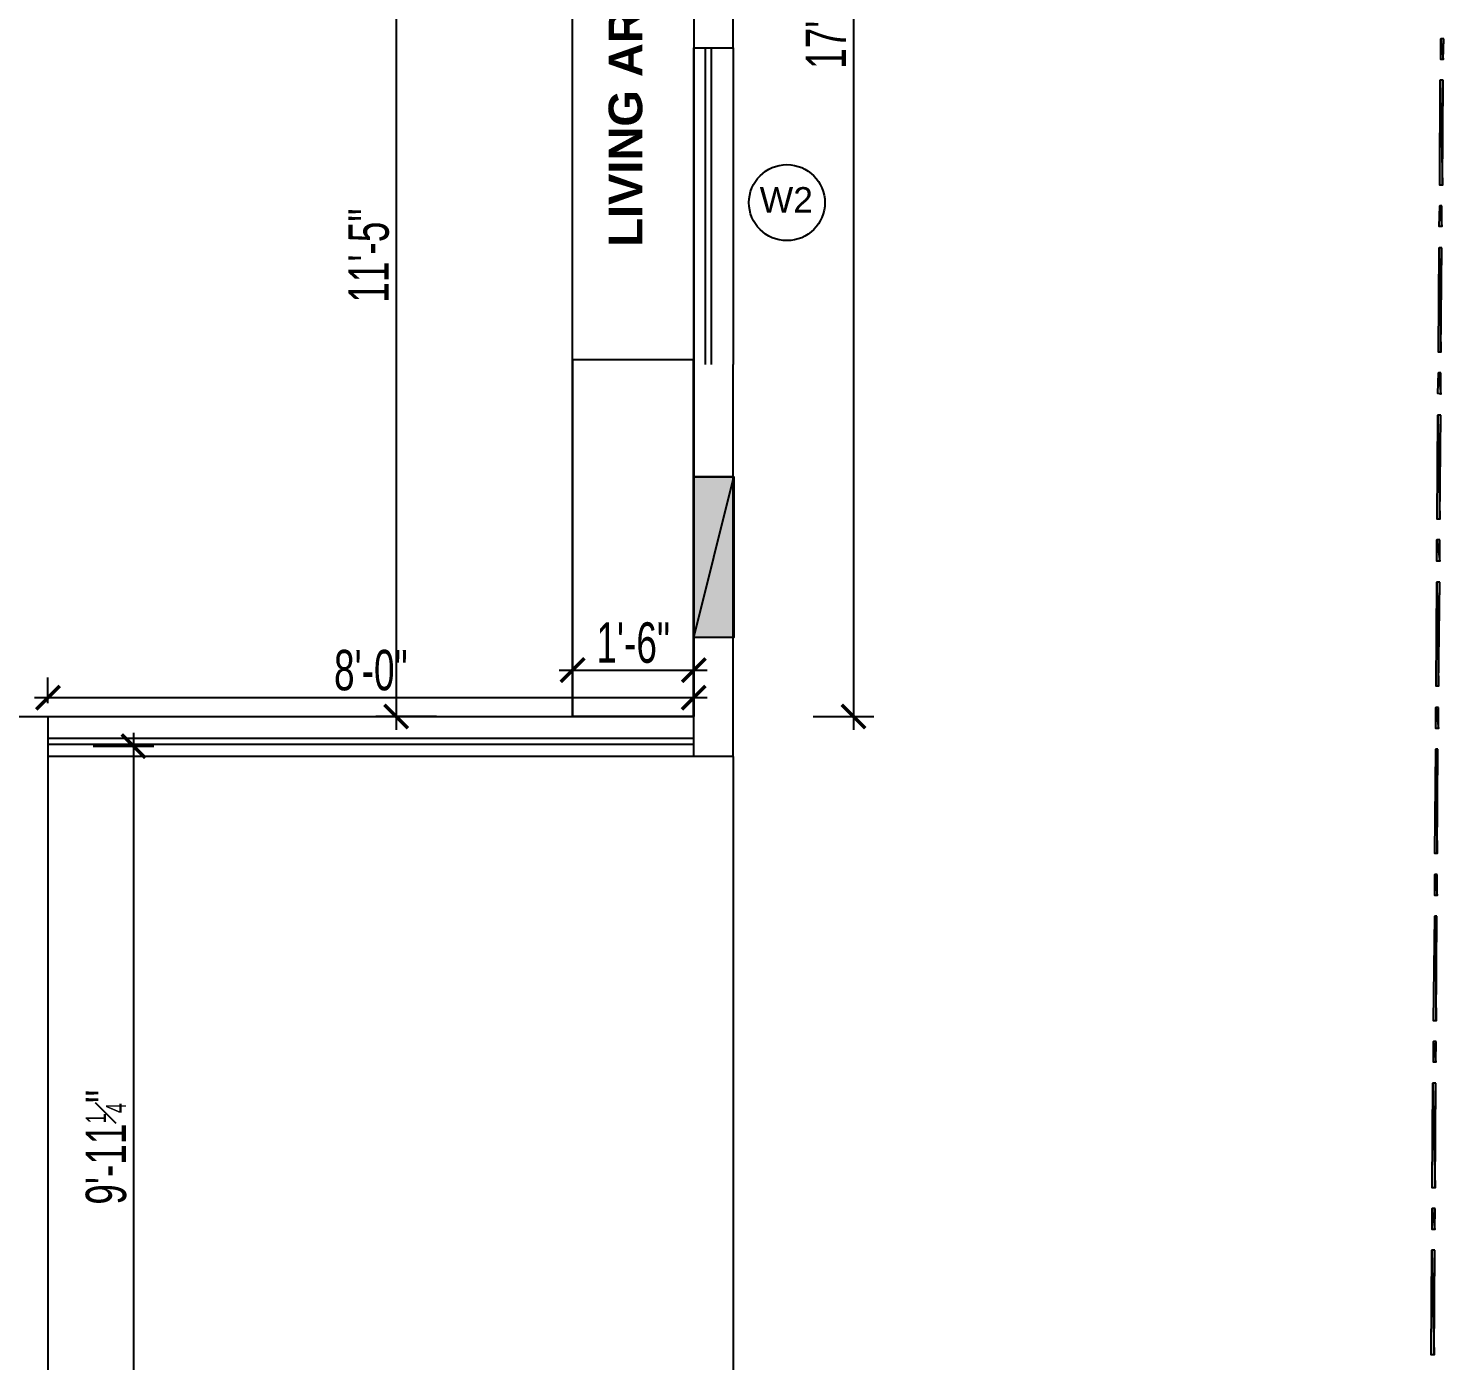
# Model space of a CAD drawing. Header units: feet. Extents: x 2272 to 4893, y 337 to 2916.
# Drawn here: x 3780.5 to 3990.8, y 2199.6 to 2397.7 of the extents above; entities that cross this region are included whole.
import ezdxf

# ---------------------------------------------------------------- set-up
doc = ezdxf.new("R2010")
doc.units = ezdxf.units.FT
doc.layers.add('BNE_COPPER PIPE', color=3, linetype='Continuous')
doc.layers.add('Door', color=15, linetype='Continuous')
doc.styles.add('Arial$001', font='arial.ttf', dxfattribs={"height": 2.98458})
doc.styles.add('For DIM', font='ARIALN.TTF', dxfattribs={"width": 0.8})
doc.styles.get("Standard").update_dxf_attribs({"font": 'arial.ttf'})
doc.dimstyles.new('wor dim1', dxfattribs={"dimtxt": 6, "dimasz": 3.5, "dimexe": 3, "dimexo": 2, "dimgap": 1, "dimtad": 1, "dimzin": 3, "dimdsep": 46, "dimlunit": 4, "dimtxsty": 'For DIM', "dimblk1": 'ARCHTICK', "dimblk2": 'ARCHTICK', "dimsah": 1, "dimcen": 0.0625, "dimdle": 2, "dimclrd": 8, "dimclre": 8, "dimclrt": 4, "dimadec": 0, "dimazin": 0, "dimtfac": 0.5, "dimtofl": 0, "dimtmove": 2, "dimatfit": 3, "dimldrblk": 'ARCHTICK', "dimfxl": 6, "dimfxlon": 1, "dimfrac": 1, "dimtolj": 1, "dimtzin": 1, "dimlwe": -1, "dimarcsym": 0})

# ---------------------------------------------------------------- blocks, each defined once
blk = doc.blocks.new('_ARCHTICK')
at = {"color": 0, "linetype": 'ByBlock', "ltscale": 0.5, "const_width": 0.15}
blk.add_lwpolyline([(-0.5, -0.5), (0.5, 0.5)], dxfattribs=at)
blk = doc.blocks.new('*D102')
at = {"layer": 'BNE_COPPER PIPE', "color": 8, "lineweight": -2, "ltscale": 2, "transparency": 16777216}
blk.add_line((3835.14, 2434.38), (3835.14, 2293.36), dxfattribs=at)
at = {"layer": 'BNE_COPPER PIPE', "color": 8, "ltscale": 2, "transparency": 16777216}
for p, q in [((3841.14, 2432.38), (3832.14, 2432.38)), ((3841.14, 2295.36), (3832.14, 2295.36))]:
    blk.add_line(p, q, dxfattribs=at)
at = {"layer": 'Defpoints', "color": 0, "ltscale": 2, "transparency": 16777216}
for p in [(3861.37, 2432.38), (3835.14, 2295.36), (3861.37, 2295.36)]:
    blk.add_point(p, dxfattribs=at)
at = {"layer": 'BNE_COPPER PIPE', "color": 8, "lineweight": -2, "ltscale": 2, "transparency": 16777216, "xscale": 3.5, "yscale": 3.5, "zscale": 3.5}
for p, rotation in [((3835.14, 2432.38), 90), ((3835.14, 2295.36), 270)]:
    blk.add_blockref('_ARCHTICK', p, dxfattribs=dict(at, rotation=rotation))
at = {"layer": 'BNE_COPPER PIPE', "color": 0, "lineweight": -3, "ltscale": 2, "transparency": 16777216, "insert": (3831.08, 2363.87), "char_height": 6, "attachment_point": 5, "rotation": 90, "style": 'For DIM'}
blk.add_mtext('\\A1;11\'-5"', dxfattribs=at)
blk = doc.blocks.new('ARCHTICK')
at = {"color": 0, "const_width": 0.15}
blk.add_lwpolyline([(-0.5, -0.5), (0.5, 0.5)], dxfattribs=at)
blk = doc.blocks.new('*D100')
at = {"layer": 'BNE_COPPER PIPE', "color": 8, "lineweight": -2, "ltscale": 2, "transparency": 16777216}
blk.add_line((3796.11, 2292.96), (3796.11, 2169.73), dxfattribs=at)
at = {"layer": 'BNE_COPPER PIPE', "color": 8, "ltscale": 2, "transparency": 16777216}
for p, q in [((3790.11, 2290.96), (3799.11, 2290.96)), ((3790.11, 2171.73), (3799.11, 2171.73))]:
    blk.add_line(p, q, dxfattribs=at)
at = {"layer": 'Defpoints', "color": 0, "ltscale": 2, "transparency": 16777216}
for p in [(3777.55, 2290.96), (3777.55, 2171.73), (3796.11, 2171.73)]:
    blk.add_point(p, dxfattribs=at)
at = {"layer": 'BNE_COPPER PIPE', "color": 8, "lineweight": -2, "ltscale": 2, "transparency": 16777216, "xscale": 3.5, "yscale": 3.5, "zscale": 3.5}
for p, rotation in [((3796.11, 2290.96), 90), ((3796.11, 2171.73), 270)]:
    blk.add_blockref('_ARCHTICK', p, dxfattribs=dict(at, rotation=rotation))
at = {"layer": 'BNE_COPPER PIPE', "color": 0, "ltscale": 2, "transparency": 16777216, "insert": (3792.05, 2231.34), "char_height": 6, "attachment_point": 5, "rotation": 90, "style": 'For DIM'}
blk.add_mtext('\\A1;9\'-11{\\H0.5x;\\S1#4;}"', dxfattribs=at)
blk = doc.blocks.new('*D106')
at = {"layer": 'BNE_COPPER PIPE', "color": 8, "ltscale": 2, "transparency": 16777216}
for p, q in [((3861.37, 2297.36), (3861.37, 2305.25)), ((3879.37, 2302.25), (3879.37, 2305.25))]:
    blk.add_line(p, q, dxfattribs=at)
at = {"layer": 'BNE_COPPER PIPE', "color": 8, "lineweight": -2, "ltscale": 2, "transparency": 16777216}
blk.add_line((3859.37, 2302.25), (3881.37, 2302.25), dxfattribs=at)
at = {"layer": 'Defpoints', "color": 0, "ltscale": 2, "transparency": 16777216}
for p in [(3879.37, 2302.25), (3879.37, 2302.25), (3861.37, 2295.36)]:
    blk.add_point(p, dxfattribs=at)
at = {"layer": 'BNE_COPPER PIPE', "color": 8, "lineweight": -2, "ltscale": 2, "transparency": 16777216, "xscale": 3.5, "yscale": 3.5, "zscale": 3.5, "rotation": 180}
blk.add_blockref('_ARCHTICK', (3861.37, 2302.25), dxfattribs=at)
at = {"layer": 'BNE_COPPER PIPE', "color": 8, "lineweight": -2, "ltscale": 2, "transparency": 16777216, "xscale": 3.5, "yscale": 3.5, "zscale": 3.5}
blk.add_blockref('_ARCHTICK', (3879.37, 2302.25), dxfattribs=at)
at = {"layer": 'BNE_COPPER PIPE', "color": 0, "ltscale": 2, "transparency": 16777216, "insert": (3870.37, 2306.31), "char_height": 6, "attachment_point": 5, "style": 'For DIM'}
blk.add_mtext('\\A1;1\'-6"', dxfattribs=at)
blk = doc.blocks.new('*D107')
at = {"layer": 'BNE_COPPER PIPE', "color": 8, "lineweight": -2, "ltscale": 2, "transparency": 16777216}
blk.add_line((3903.11, 2506.94), (3903.11, 2293.36), dxfattribs=at)
at = {"layer": 'BNE_COPPER PIPE', "color": 8, "ltscale": 2, "transparency": 16777216}
for p, q in [((3897.11, 2504.94), (3906.11, 2504.94)), ((3897.11, 2295.36), (3906.11, 2295.36))]:
    blk.add_line(p, q, dxfattribs=at)
at = {"layer": 'Defpoints', "color": 0, "ltscale": 2, "transparency": 16777216}
for p in [(3879.37, 2504.94), (3879.35, 2295.36), (3903.11, 2295.36)]:
    blk.add_point(p, dxfattribs=at)
at = {"layer": 'BNE_COPPER PIPE', "color": 8, "lineweight": -2, "ltscale": 2, "transparency": 16777216, "xscale": 3.5, "yscale": 3.5, "zscale": 3.5}
for p, rotation in [((3903.11, 2504.94), 90), ((3903.11, 2295.36), 270)]:
    blk.add_blockref('_ARCHTICK', p, dxfattribs=dict(at, rotation=rotation))
at = {"layer": 'BNE_COPPER PIPE', "color": 0, "ltscale": 2, "transparency": 16777216, "insert": (3899.04, 2400.15), "char_height": 6, "attachment_point": 5, "rotation": 90, "style": 'For DIM'}
blk.add_mtext('\\A1;17\'-5{\\H0.5x;\\S1#2;}"', dxfattribs=at)
blk = doc.blocks.new('*D108')
at = {"layer": 'BNE_COPPER PIPE', "color": 8, "ltscale": 2, "transparency": 16777216}
for p, q in [((3783.4, 2297.36), (3783.4, 2301.16)), ((3879.37, 2297.36), (3879.37, 2301.16))]:
    blk.add_line(p, q, dxfattribs=at)
at = {"layer": 'BNE_COPPER PIPE', "color": 8, "lineweight": -2, "ltscale": 2, "transparency": 16777216}
blk.add_line((3881.37, 2298.16), (3781.4, 2298.16), dxfattribs=at)
at = {"layer": 'Defpoints', "color": 0, "ltscale": 2, "transparency": 16777216}
for p in [(3783.4, 2298.16), (3783.4, 2295.36), (3879.37, 2295.36)]:
    blk.add_point(p, dxfattribs=at)
at = {"layer": 'BNE_COPPER PIPE', "color": 8, "lineweight": -2, "ltscale": 2, "transparency": 16777216, "xscale": 3.5, "yscale": 3.5, "zscale": 3.5, "rotation": 180}
blk.add_blockref('_ARCHTICK', (3783.4, 2298.16), dxfattribs=at)
at = {"layer": 'BNE_COPPER PIPE', "color": 8, "lineweight": -2, "ltscale": 2, "transparency": 16777216, "xscale": 3.5, "yscale": 3.5, "zscale": 3.5}
blk.add_blockref('_ARCHTICK', (3879.37, 2298.16), dxfattribs=at)
at = {"layer": 'BNE_COPPER PIPE', "color": 0, "ltscale": 2, "transparency": 16777216, "insert": (3831.38, 2302.22), "char_height": 6, "attachment_point": 5, "style": 'For DIM'}
blk.add_mtext('\\A1;8\'-0"', dxfattribs=at)

msp = doc.modelspace()

# ---------------------------------------------------------------- hatches: boundary and pattern name
at = {"true_color": 0x999999, "transparency": 33554687}
h = msp.add_hatch(color=253, dxfattribs=at)
h.paths.add_polyline_path([(3990.821, 2396.104), (3990.396, 2396.104), (3990.723, 2393.002)])
h.paths.add_polyline_path([(3990.396, 2396.104), (3990.723, 2393.002), (3990.396, 2393.002)])
h = msp.add_hatch(color=253, dxfattribs=at)
h.paths.add_polyline_path([(3990.821, 2396.104), (3990.396, 2396.104), (3990.723, 2393.002)])
h.paths.add_polyline_path([(3990.396, 2396.104), (3990.723, 2393.002), (3990.396, 2393.002)])
h = msp.add_hatch(color=253, dxfattribs=at)
h.paths.add_polyline_path([(3990.723, 2389.932), (3990.298, 2389.932), (3990.658, 2374.356)])
h.paths.add_polyline_path([(3990.298, 2389.932), (3990.658, 2374.356), (3990.233, 2374.356)])
h = msp.add_hatch(color=253, dxfattribs=at)
h.paths.add_polyline_path([(3990.723, 2389.932), (3990.298, 2389.932), (3990.658, 2374.356)])
h.paths.add_polyline_path([(3990.298, 2389.932), (3990.658, 2374.356), (3990.233, 2374.356)])
h = msp.add_hatch(color=253, dxfattribs=at)
h.paths.add_polyline_path([(3990.56, 2371.286), (3990.233, 2371.286), (3990.56, 2368.184)])
h.paths.add_polyline_path([(3990.233, 2371.286), (3990.56, 2368.184), (3990.135, 2368.184)])
h = msp.add_hatch(color=253, dxfattribs=at)
h.paths.add_polyline_path([(3990.56, 2371.286), (3990.233, 2371.286), (3990.56, 2368.184)])
h.paths.add_polyline_path([(3990.233, 2371.286), (3990.56, 2368.184), (3990.135, 2368.184)])
h = msp.add_hatch(color=253, dxfattribs=at)
h.paths.add_polyline_path([(3990.56, 2365.017), (3990.135, 2365.017), (3990.396, 2349.538)])
h.paths.add_polyline_path([(3990.135, 2365.017), (3990.396, 2349.538), (3990.07, 2349.538)])
h = msp.add_hatch(color=253, dxfattribs=at)
h.paths.add_polyline_path([(3990.56, 2365.017), (3990.135, 2365.017), (3990.396, 2349.538)])
h.paths.add_polyline_path([(3990.135, 2365.017), (3990.396, 2349.538), (3990.07, 2349.538)])
h = msp.add_hatch(color=253, dxfattribs=at)
h.paths.add_polyline_path([(3990.396, 2346.436), (3990.07, 2346.436), (3990.396, 2343.268)])
h.paths.add_polyline_path([(3990.07, 2346.436), (3990.396, 2343.268), (3989.972, 2343.366)])
h = msp.add_hatch(color=253, dxfattribs=at)
h.paths.add_polyline_path([(3990.396, 2346.436), (3990.07, 2346.436), (3990.396, 2343.268)])
h.paths.add_polyline_path([(3990.07, 2346.436), (3990.396, 2343.268), (3989.972, 2343.366)])
h = msp.add_hatch(color=253, dxfattribs=at)
h.paths.add_polyline_path([(3990.396, 2340.166), (3989.972, 2340.166), (3990.233, 2324.72)])
h.paths.add_polyline_path([(3989.972, 2340.166), (3990.233, 2324.72), (3989.874, 2324.72)])
h = msp.add_hatch(color=253, dxfattribs=at)
h.paths.add_polyline_path([(3990.396, 2340.166), (3989.972, 2340.166), (3990.233, 2324.72)])
h.paths.add_polyline_path([(3989.972, 2340.166), (3990.233, 2324.72), (3989.874, 2324.72)])
at = {"true_color": 0x4d4d4d, "transparency": 33554687}
h = msp.add_hatch(color=251, dxfattribs=at)
h.paths.add_polyline_path([(3879.369, 2330.99), (3879.369, 2307.087), (3885.313, 2330.99)])
h.paths.add_polyline_path([(3879.369, 2307.087), (3885.313, 2330.99), (3885.313, 2307.087)])
at = {"true_color": 0x999999, "transparency": 33554687}
h = msp.add_hatch(color=253, dxfattribs=at)
h.paths.add_polyline_path([(3990.233, 2321.618), (3989.808, 2321.618), (3990.233, 2318.451)])
h.paths.add_polyline_path([(3989.808, 2321.618), (3990.233, 2318.451), (3989.808, 2318.451)])
h = msp.add_hatch(color=253, dxfattribs=at)
h.paths.add_polyline_path([(3990.233, 2321.618), (3989.808, 2321.618), (3990.233, 2318.451)])
h.paths.add_polyline_path([(3989.808, 2321.618), (3990.233, 2318.451), (3989.808, 2318.451)])
h = msp.add_hatch(color=253, dxfattribs=at)
h.paths.add_polyline_path([(3990.233, 2315.348), (3989.808, 2315.348), (3990.07, 2299.87)])
h.paths.add_polyline_path([(3989.808, 2315.348), (3990.07, 2299.87), (3989.711, 2299.87)])
h = msp.add_hatch(color=253, dxfattribs=at)
h.paths.add_polyline_path([(3990.233, 2315.348), (3989.808, 2315.348), (3990.07, 2299.87)])
h.paths.add_polyline_path([(3989.808, 2315.348), (3990.07, 2299.87), (3989.711, 2299.87)])
h = msp.add_hatch(color=253, dxfattribs=at)
h.paths.add_polyline_path([(3990.07, 2296.702), (3989.645, 2296.702), (3990.07, 2293.6)])
h.paths.add_polyline_path([(3989.645, 2296.702), (3990.07, 2293.6), (3989.645, 2293.6)])
h = msp.add_hatch(color=253, dxfattribs=at)
h.paths.add_polyline_path([(3990.07, 2296.702), (3989.645, 2296.702), (3990.07, 2293.6)])
h.paths.add_polyline_path([(3989.645, 2296.702), (3990.07, 2293.6), (3989.645, 2293.6)])
h = msp.add_hatch(color=253, dxfattribs=at)
h.paths.add_polyline_path([(3989.972, 2290.531), (3989.645, 2290.531), (3989.874, 2274.987)])
h.paths.add_polyline_path([(3989.645, 2290.531), (3989.874, 2274.987), (3989.482, 2274.987)])
h = msp.add_hatch(color=253, dxfattribs=at)
h.paths.add_polyline_path([(3989.972, 2290.531), (3989.645, 2290.531), (3989.874, 2274.987)])
h.paths.add_polyline_path([(3989.645, 2290.531), (3989.874, 2274.987), (3989.482, 2274.987)])
h = msp.add_hatch(color=253, dxfattribs=at)
h.paths.add_polyline_path([(3989.874, 2271.885), (3989.482, 2271.885), (3989.874, 2268.782)])
h.paths.add_polyline_path([(3989.482, 2271.885), (3989.874, 2268.782), (3989.482, 2268.782)])
h = msp.add_hatch(color=253, dxfattribs=at)
h.paths.add_polyline_path([(3989.874, 2271.885), (3989.482, 2271.885), (3989.874, 2268.782)])
h.paths.add_polyline_path([(3989.482, 2271.885), (3989.874, 2268.782), (3989.482, 2268.782)])
h = msp.add_hatch(color=253, dxfattribs=at)
h.paths.add_polyline_path([(3989.808, 2265.68), (3989.482, 2265.68), (3989.711, 2250.136)])
h.paths.add_polyline_path([(3989.482, 2265.68), (3989.711, 2250.136), (3989.319, 2250.136)])
h = msp.add_hatch(color=253, dxfattribs=at)
h.paths.add_polyline_path([(3989.808, 2265.68), (3989.482, 2265.68), (3989.711, 2250.136)])
h.paths.add_polyline_path([(3989.482, 2265.68), (3989.711, 2250.136), (3989.319, 2250.136)])
h = msp.add_hatch(color=253, dxfattribs=at)
h.paths.add_polyline_path([(3989.711, 2247.067), (3989.319, 2247.067), (3989.645, 2243.965)])
h.paths.add_polyline_path([(3989.319, 2247.067), (3989.645, 2243.965), (3989.319, 2243.965)])
h = msp.add_hatch(color=253, dxfattribs=at)
h.paths.add_polyline_path([(3989.711, 2247.067), (3989.319, 2247.067), (3989.645, 2243.965)])
h.paths.add_polyline_path([(3989.319, 2247.067), (3989.645, 2243.965), (3989.319, 2243.965)])
h = msp.add_hatch(color=253, dxfattribs=at)
h.paths.add_polyline_path([(3989.645, 2240.862), (3989.221, 2240.862), (3989.547, 2225.319)])
h.paths.add_polyline_path([(3989.221, 2240.862), (3989.547, 2225.319), (3989.123, 2225.319)])
h = msp.add_hatch(color=253, dxfattribs=at)
h.paths.add_polyline_path([(3989.645, 2240.862), (3989.221, 2240.862), (3989.547, 2225.319)])
h.paths.add_polyline_path([(3989.221, 2240.862), (3989.547, 2225.319), (3989.123, 2225.319)])
h = msp.add_hatch(color=253, dxfattribs=at)
h.paths.add_polyline_path([(3989.547, 2222.216), (3989.123, 2222.216), (3989.482, 2219.114)])
h.paths.add_polyline_path([(3989.123, 2222.216), (3989.482, 2219.114), (3989.123, 2219.114)])
h = msp.add_hatch(color=253, dxfattribs=at)
h.paths.add_polyline_path([(3989.547, 2222.216), (3989.123, 2222.216), (3989.482, 2219.114)])
h.paths.add_polyline_path([(3989.123, 2222.216), (3989.482, 2219.114), (3989.123, 2219.114)])
h = msp.add_hatch(color=253, dxfattribs=at)
h.paths.add_polyline_path([(3989.482, 2216.045), (3989.057, 2216.045), (3989.384, 2200.501)])
h.paths.add_polyline_path([(3989.057, 2216.045), (3989.384, 2200.501), (3988.959, 2200.501)])
h = msp.add_hatch(color=253, dxfattribs=at)
h.paths.add_polyline_path([(3989.482, 2216.045), (3989.057, 2216.045), (3989.384, 2200.501)])
h.paths.add_polyline_path([(3989.057, 2216.045), (3989.384, 2200.501), (3988.959, 2200.501)])

# ---------------------------------------------------------------- linework, layer by layer
at = {"color": 253, "linetype": 'Continuous', "lineweight": -2, "true_color": 0x999999, "transparency": 33554687}
for points in [[(3885.215, 2394.765), (3885.215, 2502.951), (3885.215, 2502.951)], [(3879.369, 2432.384), (3879.369, 2394.765), (3879.369, 2394.765)], [(3879.369, 2347.709), (3879.369, 2394.765), (3879.369, 2394.765)], [(3879.369, 2394.765), (3885.215, 2394.765), (3885.215, 2394.765)], [(3881.133, 2347.709), (3881.133, 2394.765), (3881.133, 2394.765)], [(3881.982, 2347.709), (3881.982, 2394.765), (3881.982, 2394.765)], [(3885.215, 2394.765), (3885.215, 2347.709), (3885.215, 2347.709)], [(3879.369, 2289.42), (3879.369, 2347.709), (3879.369, 2347.709)], [(3885.215, 2289.42), (3885.215, 2347.709), (3885.215, 2347.709)], [(3777.551, 2171.732), (3777.551, 2295.364), (3783.396, 2295.364), (3783.396, 2289.42)], [(3783.396, 2295.364), (3879.369, 2295.364), (3879.369, 2295.364)], [(3783.396, 2295.364), (3783.396, 2171.732), (3783.396, 2171.732)], [(3879.369, 2292.098), (3783.396, 2292.098), (3783.396, 2292.098)], [(3879.369, 2291.184), (3783.396, 2291.184), (3783.396, 2291.184)], [(3879.369, 2289.42), (3783.396, 2289.42), (3783.396, 2289.42)], [(3885.215, 2289.42), (3879.369, 2289.42), (3879.369, 2289.42)], [(3885.215, 2289.42), (3885.215, 2165.887), (3885.215, 2165.887)]]:
    msp.add_lwpolyline(points, dxfattribs=at)
for points in [[(3990.821, 2396.104), (3990.396, 2396.104), (3990.723, 2393.002)], [(3990.396, 2396.104), (3990.723, 2393.002), (3990.396, 2393.002)], [(3990.821, 2396.104), (3990.396, 2396.104), (3990.723, 2393.002)], [(3990.396, 2396.104), (3990.723, 2393.002), (3990.396, 2393.002)], [(3990.298, 2389.932), (3990.658, 2374.356), (3990.233, 2374.356)], [(3990.298, 2389.932), (3990.658, 2374.356), (3990.233, 2374.356)], [(3990.723, 2389.932), (3990.298, 2389.932), (3990.658, 2374.356)], [(3990.723, 2389.932), (3990.298, 2389.932), (3990.658, 2374.356)], [(3990.233, 2371.286), (3990.56, 2368.184), (3990.135, 2368.184)], [(3990.233, 2371.286), (3990.56, 2368.184), (3990.135, 2368.184)], [(3990.56, 2371.286), (3990.233, 2371.286), (3990.56, 2368.184)], [(3990.56, 2371.286), (3990.233, 2371.286), (3990.56, 2368.184)], [(3990.135, 2365.017), (3990.396, 2349.538), (3990.07, 2349.538)], [(3990.135, 2365.017), (3990.396, 2349.538), (3990.07, 2349.538)], [(3990.56, 2365.017), (3990.135, 2365.017), (3990.396, 2349.538)], [(3990.56, 2365.017), (3990.135, 2365.017), (3990.396, 2349.538)], [(3990.07, 2346.436), (3990.396, 2343.268), (3989.972, 2343.366)], [(3990.07, 2346.436), (3990.396, 2343.268), (3989.972, 2343.366)], [(3990.396, 2346.436), (3990.07, 2346.436), (3990.396, 2343.268)], [(3990.396, 2346.436), (3990.07, 2346.436), (3990.396, 2343.268)], [(3989.972, 2340.166), (3990.233, 2324.72), (3989.874, 2324.72)], [(3989.972, 2340.166), (3990.233, 2324.72), (3989.874, 2324.72)], [(3990.396, 2340.166), (3989.972, 2340.166), (3990.233, 2324.72)], [(3990.396, 2340.166), (3989.972, 2340.166), (3990.233, 2324.72)], [(3879.369, 2330.99), (3885.313, 2330.99), (3885.313, 2307.087), (3879.369, 2307.087)], [(3990.233, 2321.618), (3989.808, 2321.618), (3990.233, 2318.451)], [(3989.808, 2321.618), (3990.233, 2318.451), (3989.808, 2318.451)], [(3990.233, 2321.618), (3989.808, 2321.618), (3990.233, 2318.451)], [(3989.808, 2321.618), (3990.233, 2318.451), (3989.808, 2318.451)], [(3989.808, 2315.348), (3990.07, 2299.87), (3989.711, 2299.87)], [(3989.808, 2315.348), (3990.07, 2299.87), (3989.711, 2299.87)], [(3990.233, 2315.348), (3989.808, 2315.348), (3990.07, 2299.87)], [(3990.233, 2315.348), (3989.808, 2315.348), (3990.07, 2299.87)], [(3990.07, 2296.702), (3989.645, 2296.702), (3990.07, 2293.6)], [(3989.645, 2296.702), (3990.07, 2293.6), (3989.645, 2293.6)], [(3990.07, 2296.702), (3989.645, 2296.702), (3990.07, 2293.6)], [(3989.645, 2296.702), (3990.07, 2293.6), (3989.645, 2293.6)], [(3989.645, 2290.531), (3989.874, 2274.987), (3989.482, 2274.987)], [(3989.645, 2290.531), (3989.874, 2274.987), (3989.482, 2274.987)], [(3989.972, 2290.531), (3989.645, 2290.531), (3989.874, 2274.987)], [(3989.972, 2290.531), (3989.645, 2290.531), (3989.874, 2274.987)], [(3989.874, 2271.885), (3989.482, 2271.885), (3989.874, 2268.782)], [(3989.482, 2271.885), (3989.874, 2268.782), (3989.482, 2268.782)], [(3989.874, 2271.885), (3989.482, 2271.885), (3989.874, 2268.782)], [(3989.482, 2271.885), (3989.874, 2268.782), (3989.482, 2268.782)], [(3989.482, 2265.68), (3989.711, 2250.136), (3989.319, 2250.136)], [(3989.482, 2265.68), (3989.711, 2250.136), (3989.319, 2250.136)], [(3989.808, 2265.68), (3989.482, 2265.68), (3989.711, 2250.136)], [(3989.808, 2265.68), (3989.482, 2265.68), (3989.711, 2250.136)], [(3989.711, 2247.067), (3989.319, 2247.067), (3989.645, 2243.965)], [(3989.319, 2247.067), (3989.645, 2243.965), (3989.319, 2243.965)], [(3989.711, 2247.067), (3989.319, 2247.067), (3989.645, 2243.965)], [(3989.319, 2247.067), (3989.645, 2243.965), (3989.319, 2243.965)], [(3989.221, 2240.862), (3989.547, 2225.319), (3989.123, 2225.319)], [(3989.221, 2240.862), (3989.547, 2225.319), (3989.123, 2225.319)], [(3989.645, 2240.862), (3989.221, 2240.862), (3989.547, 2225.319)], [(3989.645, 2240.862), (3989.221, 2240.862), (3989.547, 2225.319)], [(3989.547, 2222.216), (3989.123, 2222.216), (3989.482, 2219.114)], [(3989.123, 2222.216), (3989.482, 2219.114), (3989.123, 2219.114)], [(3989.547, 2222.216), (3989.123, 2222.216), (3989.482, 2219.114)], [(3989.123, 2222.216), (3989.482, 2219.114), (3989.123, 2219.114)], [(3989.057, 2216.045), (3989.384, 2200.501), (3988.959, 2200.501)], [(3989.057, 2216.045), (3989.384, 2200.501), (3988.959, 2200.501)], [(3989.482, 2216.045), (3989.057, 2216.045), (3989.384, 2200.501)], [(3989.482, 2216.045), (3989.057, 2216.045), (3989.384, 2200.501)]]:
    msp.add_lwpolyline(points, close=True, dxfattribs=at)
at = {"color": 251, "linetype": 'Continuous', "lineweight": -2, "true_color": 0x4d4d4d, "transparency": 33554687}
for points in [[(3879.369, 2330.99), (3879.369, 2307.087), (3885.313, 2330.99)], [(3879.369, 2307.087), (3885.313, 2330.99), (3885.313, 2307.087)]]:
    msp.add_lwpolyline(points, close=True, dxfattribs=at)
at = {"color": 253, "linetype": 'Continuous', "lineweight": -2, "true_color": 0x999999, "transparency": 33554687}
msp.add_open_spline([(3898.864, 2371.744), (3898.864, 2374.846), (3896.317, 2377.393), (3893.215, 2377.393), (3893.215, 2377.393), (3890.08, 2377.393), (3887.566, 2374.846), (3887.566, 2371.744), (3887.566, 2371.744), (3887.566, 2368.609), (3890.08, 2366.094), (3893.215, 2366.094), (3893.215, 2366.094), (3896.317, 2366.094), (3898.864, 2368.609), (3898.864, 2371.744)], degree=3, knots=[0, 0, 0, 0, 0.0625, 0.0625, 0.0625, 0.062501, 0.125, 0.125, 0.125, 0.125001, 0.1875, 0.1875, 0.1875, 0.187501, 1, 1, 1, 1], dxfattribs=at)
at = {"layer": 'BNE_COPPER PIPE', "color": 7, "lineweight": -3, "ltscale": 2, "true_color": 0xffffff, "transparency": 33554687}
msp.add_line((3879.369, 2295.364), (3861.369, 2295.364), dxfattribs=at)
msp.add_lwpolyline([(3861.369, 2432.384), (3879.369, 2432.384), (3879.369, 2295.364), (3861.369, 2295.364)], close=True, dxfattribs=at)
at = {"layer": 'BNE_COPPER PIPE', "color": 7, "ltscale": 2, "true_color": 0xffffff}
msp.add_lwpolyline([(3879.353, 2348.363), (3861.369, 2348.363), (3861.369, 2295.364), (3879.353, 2295.364)], close=True, dxfattribs=at)

# ---------------------------------------------------------------- texts
at = {"color": 7, "true_color": 0x000007, "transparency": 33554687, "style": 'Arial$001'}
msp.add_text('W2', height=3.778, dxfattribs=at).set_placement((3889.166, 2370.271))
at = {"layer": 'Door', "color": 30, "true_color": 0xf26722, "insert": (3866.723, 2365.187), "char_height": 5, "attachment_point": 1, "rotation": 90}
msp.add_mtext_dynamic_manual_height_columns('{\\fArial|b1|i0|c0|p34;\\C30;\\c2005496;LIVING AREA }', width=67.15728, gutter_width=25, heights=[0], dxfattribs=at)

# ---------------------------------------------------------------- dimensions: what is measured, and where the dimension line sits
at = {"layer": 'BNE_COPPER PIPE', "color": 1, "ltscale": 2}
for base, p1, p2, picture, middle in [((3903.108, 2295.364), (3879.369, 2504.943), (3879.353, 2295.364), '*D107', (3899.045, 2400.153)), ((3796.115, 2171.732), (3777.551, 2290.958), (3777.551, 2171.732), '*D100', (3792.051, 2231.345))]:
    dim = msp.add_linear_dim(base=base, p1=p1, p2=p2, angle=90, dimstyle='wor dim1', override={"dimclrt": 0, "dimldrblk": 'ARCHTICK'}, dxfattribs=at)
    dim.commit()
    dim.dimension.update_dxf_attribs({"geometry": picture, "text_midpoint": middle})
at = {"layer": 'BNE_COPPER PIPE', "color": 114, "lineweight": -3, "ltscale": 2, "true_color": 0x139b48, "transparency": 33554687}
dim = msp.add_aligned_dim(p1=(3861.369, 2432.384), p2=(3861.369, 2295.364), distance=-26.23, dimstyle='wor dim1', override={"dimclrt": 0, "dimldrblk": 'ARCHTICK'}, dxfattribs=at)
dim.commit()
dim.dimension.update_dxf_attribs({"geometry": '*D102', "text_midpoint": (3831.076, 2363.874)})
at = {"layer": 'BNE_COPPER PIPE', "color": 114, "ltscale": 2, "true_color": 0x139b48}
dim = msp.add_linear_dim(base=(3879.369, 2302.247), p1=(3861.369, 2295.364), p2=(3879.369, 2302.247), dimstyle='wor dim1', override={"dimclrt": 0, "dimldrblk": 'ARCHTICK'}, dxfattribs=at)
dim.commit()
dim.dimension.update_dxf_attribs({"geometry": '*D106', "text_midpoint": (3870.369, 2306.311)})
at = {"layer": 'BNE_COPPER PIPE', "color": 1, "ltscale": 2}
dim = msp.add_linear_dim(base=(3783.396, 2298.16), p1=(3879.369, 2295.364), p2=(3783.396, 2295.364), dimstyle='wor dim1', override={"dimclrt": 0, "dimldrblk": 'ARCHTICK'}, dxfattribs=at)
dim.commit()
dim.dimension.update_dxf_attribs({"geometry": '*D108', "text_midpoint": (3831.383, 2302.223)})

doc.saveas('drawing.dxf')
